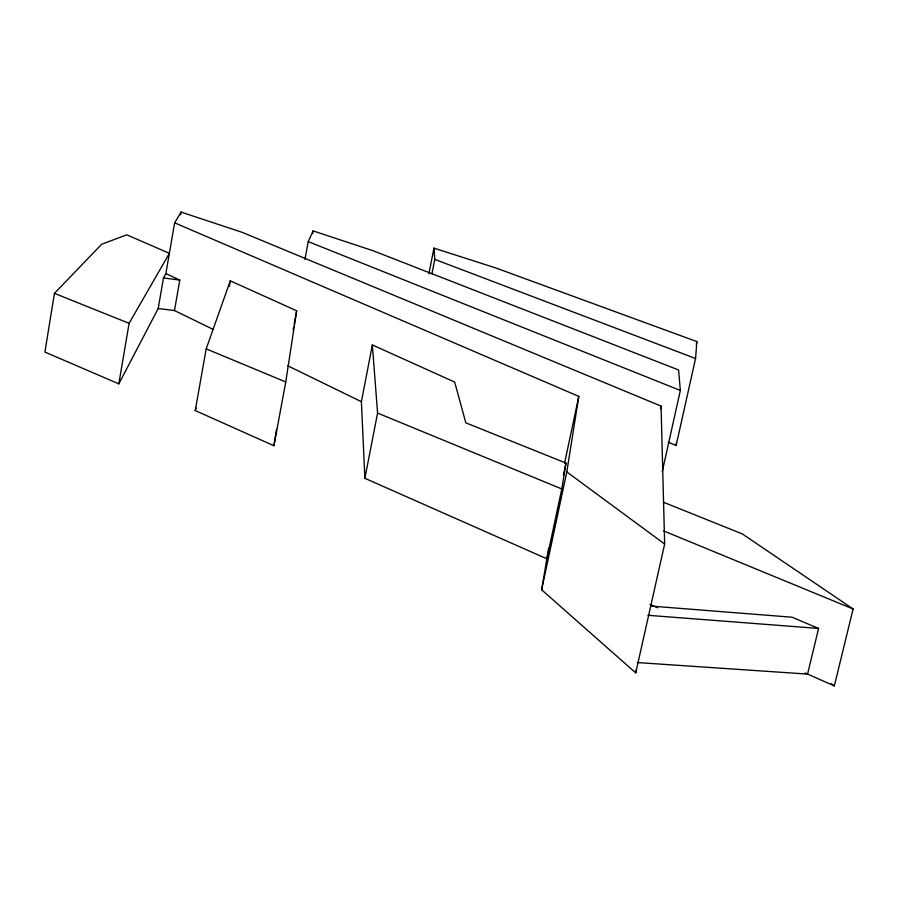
<?xml version="1.0" encoding="UTF-8"?>
<svg xmlns="http://www.w3.org/2000/svg" width="898" height="898" viewBox="0 0 898 898"><rect width="100%" height="100%" fill="white"/><g stroke="black" fill="none" stroke-linecap="round" stroke-linejoin="round"><path stroke-width="1.35" d="M548.667 548.173L541.629 589.784L635.728 672.871L635.784 670.267M668.393 442.254L676.115 445.531L695.568 358.504L696.859 341.588L495.808 267.963L433.959 248.14L428.896 273.856M676.115 445.531L676.407 442.77M285.755 381.976L296.666 310.787L230.281 280.827L206.192 348.862L195.236 410.566L273.924 445.745L285.755 381.976L206.192 348.862M273.924 445.745L276.494 429.367M541.629 589.784L566.806 471.921L578.806 396.388L174.639 222.839L181.037 212.074L242.179 232.335L661.063 406.098L664.655 544.031L635.728 672.871M118.817 383.85L129.11 323.325L169.374 253.348L126.786 234.805L101.721 244.222L54.441 293.354L44.9 352.061L118.817 383.85L158.205 308.508L163.47 277.942L165.872 273.587L174.639 222.839M561.789 488.961L566.009 463.087L465.815 422.835L454.68 382.077L372.356 344.944L361.4 401.698L364.88 478.308L546.871 558.792L561.789 488.961L377.575 413.069L372.356 344.944M180.565 214.824L181.037 212.074M213.387 329.521L174.481 310.551L179.78 280.064L165.872 273.587M229.293 286.339L230.281 280.827M304.927 259.466L308.239 241.607L313.133 230.909L373.007 250.71L678.574 369.965L680.336 390.45L662.241 471.719M293.13 329.835L293.635 327.108M294.14 324.391L296.666 310.787M312.627 233.637L313.133 230.909M364.88 478.308L377.575 413.069M431.916 273.89L434.778 259.387L433.959 248.14M564.561 463.155L578.806 396.388M563.405 475.3L566.009 463.087M660.457 408.815L661.063 406.098M696.253 344.316L696.859 341.588M650.747 606.06L792.092 617.218L818.572 628.443L807.571 674.084L637.344 662.556M805.068 672.984L834.332 685.926L853.1 608.979L742.354 533.94L663.476 502.251M195.236 410.566L196.101 407.95M647.941 615.298L818.572 628.443M158.205 308.508L174.481 310.551M163.47 277.942L179.78 280.064M434.778 259.387L695.568 358.504M308.239 241.607L680.336 390.45M54.441 293.354L129.11 323.325M663.689 530.942L853.1 608.979M649.984 604.399L657.639 607.778M287.82 365.823L361.4 401.698M566.806 471.921L664.655 544.031M831.189 683.558L834.332 685.926"/></g></svg>
